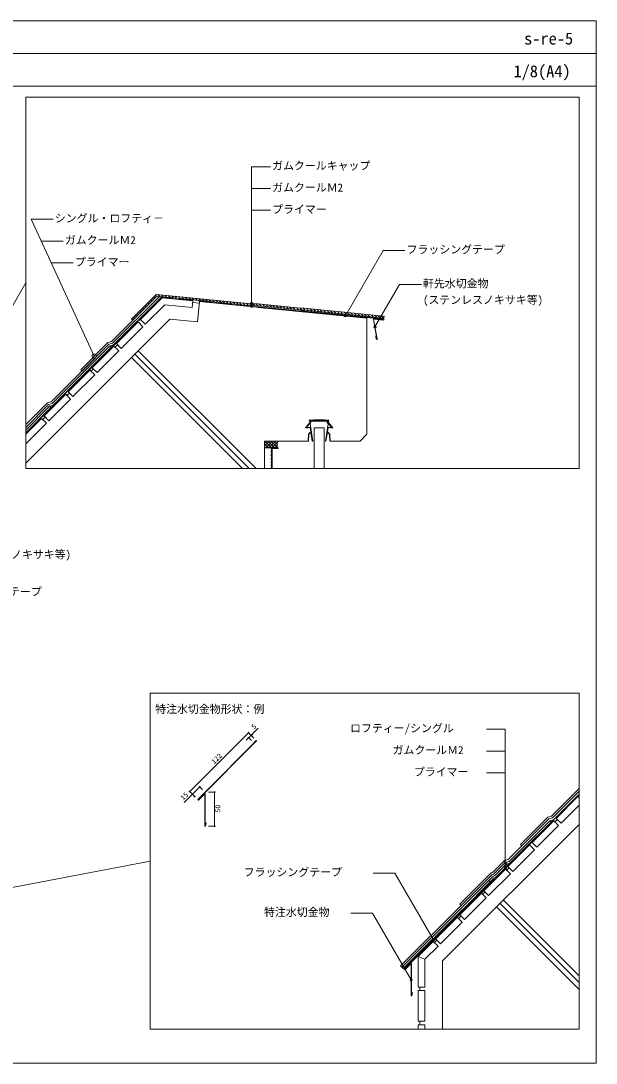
# Model space of a CAD drawing. Units: millimetres, scale not verified. Extents: x -1104 to 1104, y -764 to 764.
# Drawn here: x 261 to 1104, y -764 to 764 of the extents above; entities that cross this region are included whole.
import ezdxf
from ezdxf.enums import TextEntityAlignment as Align

# ---------------------------------------------------------------- set-up
doc = ezdxf.new("R2010")
doc.units = ezdxf.units.MM
doc.header["$LTSCALE"] = 3
doc.linetypes.add('USER1', pattern=[9.525, 6.35, -3.175])
for name, color, linetype, lineweight in [('0-0_0', 7, 'Continuous', 9), ('0-1_WAKU', 7, 'Continuous', 18), ('0-3_KUTAI', 3, 'Continuous', 18), ('0-4_BOUSUI', 1, 'Continuous', 18), ('0-5_MOJI', 7, 'Continuous', 18), ('0-6_HATCH', 9, 'Continuous', 18), ('0-7_sunpo', 7, 'Continuous', 18), ('0-8_KANAMONO', 4, 'Continuous', 18), ('0-9_BUHIN', 7, 'Continuous', 9), ('0-A_single', 6, 'Continuous', 18)]:
    doc.layers.add(name, color=color, linetype=linetype, lineweight=lineweight)
doc.styles.add('ＭＳ ゴシック', font='')
doc.styles.get('ＭＳ ゴシック').set_extended_font_data('MS Gothic')

# ---------------------------------------------------------------- blocks, each defined once
blk = doc.blocks.new('_Dot')
at = {"layer": '0-0_0'}
for p, q in [((-0.5, 0), (-1, 0)), ((0.25, 0), (-0.25, 0))]:
    blk.add_line(p, q, dxfattribs=at)
blk.add_circle((0, 0), 0.25, dxfattribs=at)

msp = doc.modelspace()

# ---------------------------------------------------------------- linework, layer by layer
at = {"layer": '0-0_0', "lineweight": 18}
msp.add_line((-1104.019, 715.975), (1103.981, 715.975), dxfattribs=at)
at = {"layer": '0-1_WAKU'}
for points in [[(-1104.019, -764.025), (1103.981, -764.025), (1103.981, 763.975), (-1104.019, 763.975)], [(1103.981, 667.975), (-1104.019, 667.975), (-1104.019, 763.975), (1103.981, 763.975)], [(1078.981, 652.265), (267.939, 652.265), (267.939, 107.861), (1078.981, 107.861)], [(1078.981, -221.724), (450.05, -221.724), (450.05, -714.025), (1078.981, -714.025)]]:
    msp.add_lwpolyline(points, close=True, dxfattribs=at)
at = {"layer": '0-3_KUTAI'}
for p, q in [((519.681, 322.687), (522.666, 352.538)), ((767.939, 328.011), (522.666, 352.538)), ((522.417, 350.051), (512.467, 351.046)), ((767.939, 297.861), (767.939, 328.011)), ((398.996, 285.532), (402.531, 289.068)), ((363.641, 250.177), (367.176, 253.713)), ((328.285, 214.822), (331.821, 218.357)), ((292.93, 179.466), (296.465, 183.002)), ((617.939, 107.861), (617.939, 148.011)), ((617.939, 148.011), (681.642, 148.011)), ((757.939, 148.011), (714.235, 148.011)), ((1043.652, -410.463), (1047.188, -406.927)), ((972.941, -481.174), (976.477, -477.638)), ((937.586, -516.529), (941.122, -512.993)), ((902.231, -551.884), (905.766, -548.349)), ((866.875, -587.24), (870.411, -583.704)), ((842.925, -607.654), (852.925, -611.796)), ((845.425, -657.654), (845.425, -652.654)), ((845.425, -707.654), (845.425, -702.654))]:
    msp.add_line(p, q, dxfattribs=at)
for points in [[(471.659, 347.589), (443.19, 319.12), (436.119, 326.191), (467.939, 358.011), (512.715, 353.533), (511.72, 343.583)], [(400.764, 290.836), (407.835, 283.765), (439.655, 315.584), (432.583, 322.655)], [(365.408, 255.48), (372.479, 248.409), (404.299, 280.229), (397.228, 287.3)], [(330.053, 220.125), (337.124, 213.054), (368.944, 244.874), (361.873, 251.945)], [(294.698, 184.77), (301.769, 177.699), (333.589, 209.518), (326.517, 216.589)], [(1010.064, -440.515), (1017.136, -447.586), (1048.955, -415.766), (1041.884, -408.695)], [(974.709, -475.87), (981.78, -482.941), (1013.6, -451.121), (1006.529, -444.05)], [(939.354, -511.226), (946.425, -518.297), (978.245, -486.477), (971.174, -479.406)], [(903.998, -546.581), (911.07, -553.652), (942.889, -521.832), (935.818, -514.761)], [(868.643, -581.936), (875.714, -589.007), (907.534, -557.187), (900.463, -550.116)], [(842.925, -607.654), (852.925, -611.796), (872.179, -592.543), (865.108, -585.472)], [(842.925, -702.654), (852.925, -702.654), (852.925, -657.654), (842.925, -657.654)]]:
    msp.add_lwpolyline(points, close=True, dxfattribs=at)
for points in [[(519.681, 322.687), (479.1, 326.745), (267.939, 115.584)], [(757.939, 147.861), (767.939, 157.861), (767.939, 297.861)], [(267.939, 143.869), (298.233, 174.163), (291.162, 181.234), (267.939, 158.011)], [(1078.981, -375.081), (1077.24, -373.34), (1045.42, -405.16), (1052.491, -412.231), (1078.981, -385.741)], [(1078.981, -414.025), (878.981, -614.025), (878.981, -714.025)], [(842.925, -607.654), (842.925, -652.654), (852.925, -652.654), (852.925, -611.796)], [(852.925, -714.025), (852.925, -707.654), (842.925, -707.654), (842.925, -714.025)]]:
    msp.add_lwpolyline(points, dxfattribs=at)
at = {"layer": '0-4_BOUSUI'}
for p, q in [((788.005, 328.818), (787.866, 327.425)), ((627.939, 138.011), (617.939, 138.011)), ((1078.981, -369.477), (956.51, -491.948)), ((824.882, -621.738), (825.942, -622.798))]:
    msp.add_line(p, q, dxfattribs=at)
at = {"layer": '0-4_BOUSUI', "linetype": 'USER1'}
msp.add_line((1078.981, -370.892), (842.572, -607.301), dxfattribs=at)
at = {"layer": '0-4_BOUSUI'}
for points in [[(792.98, 328.321), (671.313, 340.487), (670.493, 340.268), (608.907, 346.426), (598.857, 346.426), (467.381, 359.574), (267.939, 160.132)], [(824.882, -621.738), (907.897, -538.722), (908.477, -538.567), (954.579, -492.465), (956.51, -491.948)]]:
    msp.add_lwpolyline(points, dxfattribs=at)
at = {"layer": '0-4_BOUSUI', "linetype": 'USER1'}
msp.add_lwpolyline([(767.989, 328.508), (467.753, 358.532), (267.939, 158.718)], dxfattribs=at)
at = {"layer": '0-4_BOUSUI'}
for points in [[(792.98, 328.321), (671.313, 340.487), (670.493, 340.268), (608.907, 346.426), (598.857, 346.426), (460.181, 360.294), (424.826, 324.939), (423.058, 326.707), (459.251, 362.9), (598.982, 348.926), (609.032, 348.926), (670.288, 342.801), (671.107, 343.02), (793.229, 330.808)], [(767.939, 328.011), (608.733, 343.931), (608.832, 344.926), (768.038, 329.006)], [(842.925, -607.654), (956.062, -494.517), (955.355, -493.81), (842.218, -606.947)]]:
    msp.add_lwpolyline(points, close=True, dxfattribs=at)
msp.add_arc((646.335, 142.83), 9.942, 148.59698, 208.99547, dxfattribs=at)
at = {"layer": '0-5_MOJI'}
for p, q in [((598.981, 345.593), (598.981, 550.199)), ((626.642, 550.199), (598.981, 550.199)), ((626.642, 518.199), (598.981, 518.199)), ((626.642, 486.199), (598.981, 486.199)), ((322.813, 441.121), (290.813, 441.121)), ((337.541, 409.121), (305.541, 409.121)), ((33.686, -24.887), (267.939, 380.063)), ((943.159, -274.446), (970.82, -274.446)), ((970.82, -479.052), (970.82, -274.446)), ((943.159, -306.446), (970.82, -306.446)), ((943.159, -338.446), (970.82, -338.446)), ((-154.885, -583.462), (450.05, -467.875))]:
    msp.add_line(p, q, dxfattribs=at)
for points in [[(308.085, 473.121), (276.085, 473.121), (368.422, 272.495)], [(823.725, 427.382), (791.725, 427.382), (736.461, 331.661)], [(847.777, 377.471), (815.777, 377.471), (779.814, 315.182)], [(776.903, -485.371), (808.903, -485.371), (865.513, -583.424)], [(744.315, -543.954), (776.315, -543.954), (832.926, -642.006)]]:
    msp.add_lwpolyline(points, dxfattribs=at)
for centre, radius in [((598.981, 350.112), 1.6), ((598.981, 347.683), 1.6), ((598.981, 345.593), 1.6), ((736.461, 331.661), 1.6), ((779.814, 315.182), 1.6), ((368.422, 272.495), 3.2), ((970.82, -470.454), 1.6), ((970.82, -475.748), 1.6), ((970.82, -479.052), 1.6), ((865.513, -583.424), 1.6), ((832.926, -642.006), 1.6)]:
    msp.add_circle(centre, radius, dxfattribs=at)
at = {"layer": '0-6_HATCH'}
for p, q in [((450.883, 350.996), (449.115, 352.763)), ((453.128, 353.241), (451.36, 355.008)), ((455.373, 355.486), (453.605, 357.254)), ((457.618, 357.731), (455.85, 359.499)), ((459.863, 359.976), (458.095, 361.744)), ((464.463, 359.866), (461.671, 362.658)), ((469.452, 359.367), (466.66, 362.159)), ((474.441, 358.868), (471.649, 361.66)), ((479.43, 358.369), (476.639, 361.161)), ((484.419, 357.87), (481.628, 360.662)), ((489.408, 357.371), (486.617, 360.163)), ((494.397, 356.872), (491.606, 359.664)), ((499.386, 356.374), (496.595, 359.165)), ((504.375, 355.875), (501.584, 358.666)), ((509.364, 355.376), (506.573, 358.167)), ((514.353, 354.877), (511.562, 357.668)), ((519.342, 354.378), (516.551, 357.17)), ((524.331, 353.879), (521.54, 356.671)), ((529.32, 353.38), (526.529, 356.172)), ((534.31, 352.881), (531.518, 355.673)), ((539.299, 352.382), (536.507, 355.174)), ((544.288, 351.883), (541.496, 354.675)), ((549.277, 351.385), (546.485, 354.176)), ((554.266, 350.886), (551.474, 353.677)), ((559.255, 350.387), (556.463, 353.178)), ((564.244, 349.888), (561.452, 352.679)), ((569.233, 349.389), (566.441, 352.181)), ((574.222, 348.89), (571.43, 351.682)), ((435.167, 335.28), (433.399, 337.048)), ((437.412, 337.525), (435.645, 339.293)), ((439.657, 339.77), (437.89, 341.538)), ((441.902, 342.015), (440.135, 343.783)), ((444.147, 344.26), (442.38, 346.028)), ((446.393, 346.505), (444.625, 348.273)), ((448.638, 348.751), (446.87, 350.518)), ((579.211, 348.391), (576.419, 351.183)), ((584.2, 347.892), (581.408, 350.684)), ((589.189, 347.393), (586.397, 350.185)), ((594.178, 346.894), (591.386, 349.686)), ((599.136, 346.426), (596.375, 349.187)), ((603.626, 346.426), (601.126, 348.926)), ((608.116, 346.426), (605.616, 348.926)), ((613.017, 346.015), (610.226, 348.807)), ((618.006, 345.517), (615.215, 348.308)), ((622.995, 345.018), (620.204, 347.809)), ((627.984, 344.519), (625.193, 347.31)), ((632.973, 344.02), (630.182, 346.811)), ((637.963, 343.521), (635.171, 346.313)), ((642.952, 343.022), (640.16, 345.814)), ((647.941, 342.523), (645.149, 345.315)), ((652.93, 342.024), (650.138, 344.816)), ((657.919, 341.525), (655.127, 344.317)), ((662.908, 341.026), (660.116, 343.818)), ((667.897, 340.528), (665.105, 343.319)), ((672.551, 340.364), (670.094, 342.82)), ((677.54, 339.865), (674.748, 342.656)), ((682.529, 339.366), (679.737, 342.157)), ((687.518, 338.867), (684.726, 341.659)), ((692.507, 338.368), (689.715, 341.16)), ((697.496, 337.869), (694.704, 340.661)), ((702.485, 337.37), (699.693, 340.162)), ((707.474, 336.871), (704.682, 339.663)), ((712.463, 336.372), (709.671, 339.164)), ((717.452, 335.873), (714.66, 338.665)), ((722.441, 335.375), (719.649, 338.166)), ((727.43, 334.876), (724.638, 337.667)), ((732.419, 334.377), (729.627, 337.168)), ((737.408, 333.878), (734.616, 336.669)), ((742.397, 333.379), (739.606, 336.171)), ((426.187, 326.3), (424.419, 328.068)), ((428.432, 328.545), (426.664, 330.313)), ((430.677, 330.79), (428.909, 332.558)), ((432.922, 333.035), (431.154, 334.803)), ((747.386, 332.88), (744.595, 335.672)), ((752.375, 332.381), (749.584, 335.173)), ((757.364, 331.882), (754.573, 334.674)), ((762.353, 331.383), (759.562, 334.175)), ((767.342, 330.884), (764.551, 333.676)), ((772.331, 330.386), (769.54, 333.177)), ((777.32, 329.887), (774.529, 332.678)), ((782.309, 329.388), (779.518, 332.179)), ((787.298, 328.889), (784.507, 331.68)), ((792.287, 328.39), (789.496, 331.182)), ((595.417, 107.861), (427.816, 275.462)), ((605.417, 107.861), (432.816, 280.462)), ((585.417, 107.861), (422.816, 270.462)), ((617.939, 145.264), (620.686, 148.011)), ((617.939, 140.774), (625.176, 148.011)), ((623.71, 138.011), (617.939, 143.782)), ((619.22, 138.011), (617.939, 139.292)), ((628.2, 138.011), (618.2, 148.011)), ((619.666, 138.011), (629.666, 148.011)), ((632.69, 138.011), (622.69, 148.011)), ((624.156, 138.011), (634.156, 148.011)), ((637.181, 138.011), (627.181, 148.011)), ((628.646, 138.011), (637.068, 146.433)), ((636.403, 143.279), (631.671, 148.011)), ((633.136, 138.011), (636.5, 141.374)), ((637.266, 146.905), (636.161, 148.011)), ((637.626, 138.011), (637.634, 138.019)), ((1078.981, -645.824), (963.081, -529.925)), ((1078.981, -635.824), (968.081, -524.925)), ((1078.981, -655.824), (958.081, -534.925))]:
    msp.add_line(p, q, dxfattribs=at)
at = {"layer": '0-7_sunpo'}
for p, q in [((608.641, -273.013), (598.288, -283.366)), ((592.755, -281.367), (510.023, -364.099)), ((592.985, -288.669), (591.217, -290.437)), ((602.314, -287.392), (594.522, -279.6)), ((594.753, -286.901), (598.288, -283.366)), ((594.753, -286.901), (598.288, -283.366)), ((598.892, -291.04), (594.753, -286.901)), ((602.428, -287.505), (598.288, -283.366)), ((600.056, -281.598), (601.824, -279.83)), ((516.047, -373.659), (508.255, -365.867)), ((521.204, -360.71), (513.919, -367.995)), ((527.189, -363.16), (522.972, -358.942)), ((535.724, -366.695), (544.792, -366.695)), ((500.044, -381.87), (512.151, -369.763)), ((516.369, -373.98), (512.151, -369.763)), ((544.792, -369.195), (544.792, -414.193)), ((535.724, -416.693), (544.792, -416.693))]:
    msp.add_line(p, q, dxfattribs=at)
at = {"layer": '0-8_KANAMONO'}
for p, q in [((671.466, 339.266), (671.476, 339.366)), ((671.874, 339.326), (671.864, 339.226)), ((792.204, 326.589), (672.003, 338.609)), ((672.043, 339.007), (792.244, 326.987)), ((782.594, 297.63), (777.39, 326.297)), ((777.783, 326.368), (782.987, 297.702)), ((792.065, 325.196), (778, 326.603)), ((778.04, 327.001), (792.104, 325.594)), ((792.323, 325.773), (792.383, 326.37)), ((792.781, 326.331), (792.721, 325.734)), ((781.316, 301.87), (782.102, 297.541)), ((782.334, 297.38), (782.433, 297.398)), ((782.504, 297.004), (782.406, 296.987)), ((637.939, 137.111), (637.939, 137.711)), ((520.399, -377.445), (606.171, -291.673)), ((605.696, -291.197), (605.888, -291.39)), ((606.171, -291.248), (605.85, -290.927)), ((520.116, -377.728), (520.823, -378.435)), ((520.965, -378.152), (520.399, -377.586)), ((530.212, -369.046), (521.106, -378.152)), ((521.248, -378.435), (529.91, -369.772)), ((530.422, -369.984), (530.424, -416.391)), ((530.724, -416.293), (530.724, -369.258)), ((530.722, -416.693), (531.115, -416.695)), ((531.021, -416.395), (530.824, -416.393)), ((822.902, -626.263), (908.674, -540.491)), ((908.199, -540.016), (908.391, -540.208)), ((908.674, -540.067), (908.353, -539.746)), ((823.468, -626.97), (822.902, -626.405)), ((832.715, -617.864), (823.609, -626.97)), ((823.75, -627.253), (832.413, -618.591)), ((832.925, -618.803), (832.927, -665.21)), ((833.227, -665.111), (833.227, -618.076)), ((822.619, -626.546), (823.326, -627.253)), ((833.225, -665.511), (833.618, -665.514)), ((833.524, -665.213), (833.327, -665.212))]:
    msp.add_line(p, q, dxfattribs=at)
for points in [[(672.133, 339.903), (676.511, 339.465), (676.471, 339.067), (672.093, 339.505)], [(781.708, 297.47), (780.922, 301.799), (781.316, 301.87)], [(637.639, 138.011), (627.939, 138.011), (627.139, 137.261), (627.939, 136.511), (627.939, 133.011), (627.139, 132.261), (627.939, 131.511), (627.939, 128.011), (627.139, 127.261), (627.939, 126.511), (627.939, 123.011), (627.139, 122.261), (627.939, 121.511), (627.939, 118.011), (627.139, 117.261), (627.939, 116.511), (627.939, 113.011), (627.139, 112.261), (627.939, 111.511), (627.939, 108.011), (627.779, 107.861)], [(629.139, 107.861), (629.139, 136.811), (637.639, 136.811)], [(605.888, -291.531), (530.724, -366.695), (520.116, -377.303)], [(605.471, -290.89), (602.428, -294.576), (602.594, -294.826), (605.57, -291.185)], [(531.41, -416.459), (532.455, -411.68), (532.155, -411.679), (531.12, -416.316)], [(908.391, -540.35), (833.227, -615.514), (822.619, -626.122)], [(907.974, -539.708), (904.93, -543.394), (905.097, -543.644), (908.073, -540.003)], [(833.913, -665.278), (834.958, -660.499), (834.658, -660.497), (833.622, -665.135)]]:
    msp.add_lwpolyline(points, dxfattribs=at)
for points in [[(690.817, 178.011), (685.142, 178.011), (685.142, 175.011), (679.642, 168.011), (681.426, 168.011), (681.426, 167.211), (677.939, 167.211), (684.342, 175.361), (684.342, 178.011), (683.542, 178.011), (683.542, 178.811), (690.27, 178.811), (690.475, 179.111), (705.403, 179.111), (705.608, 178.811), (712.335, 178.811), (712.335, 178.011), (711.535, 178.011), (711.535, 175.361), (717.939, 167.211), (714.451, 167.211), (714.451, 168.011), (716.235, 168.011), (710.735, 175.011), (710.735, 178.011), (705.061, 178.011), (704.856, 178.311), (691.022, 178.311)], [(707.939, 148.011), (710.048, 160.806), (712.922, 158.011), (713.435, 148.011), (714.235, 148.011), (713.722, 158.011), (710.158, 161.476), (711.235, 168.011), (716.235, 168.011), (710.735, 175.011), (710.735, 178.011), (705.061, 178.011), (704.901, 177.719), (690.977, 177.719), (690.817, 178.011), (685.142, 178.011), (685.142, 175.011), (679.642, 168.011), (684.642, 168.011), (685.719, 161.476), (682.156, 158.011), (681.642, 148.011), (682.442, 148.011), (682.956, 158.011), (685.83, 160.806), (687.939, 148.011), (688.739, 148.011), (684.577, 173.262), (685.942, 175), (685.942, 176.919), (709.935, 176.919), (709.935, 175), (711.301, 173.262), (707.139, 148.011)]]:
    msp.add_lwpolyline(points, close=True, dxfattribs=at)
for centre, radius, start, end in [((672.063, 339.206), 0.6, 174.28941, 264.28941), ((672.073, 339.306), 0.6, 84.28941, 174.28941), ((672.063, 339.206), 0.2, 174.28941, 264.28941), ((672.073, 339.306), 0.2, 84.28941, 174.28941), ((777.98, 326.404), 0.6, 84.28941, 190.28941), ((777.98, 326.404), 0.2, 84.28941, 190.28941), ((792.124, 325.793), 0.6, 264.28941, 354.28941), ((792.124, 325.793), 0.2, 264.28941, 354.28941), ((792.184, 326.39), 0.2, 354.28941, 84.28941), ((792.184, 326.39), 0.6, 354.28941, 84.28941), ((782.299, 297.577), 0.6, 190.28941, 280.28941), ((782.299, 297.577), 0.2, 190.28941, 280.28941), ((782.397, 297.595), 0.2, 280.28941, 10.28941), ((782.397, 297.595), 0.6, 280.28941, 10.28941), ((637.639, 137.711), 0.3, 0, 90), ((637.639, 137.111), 0.3, 270, 360), ((605.638, -291.139), 0.3, 45, 123.69007), ((605.625, -291.268), 0.1, 45, 123.69006), ((605.818, -291.461), 0.1, 315, 45), ((605.959, -291.461), 0.3, 315, 45), ((520.328, -377.515), 0.3, 135, 225), ((520.47, -377.515), 0.1, 135, 225), ((521.035, -378.223), 0.3, 225, 315), ((521.035, -378.081), 0.1, 225, 315), ((530.122, -369.984), 0.3, 0.00198, 135), ((530.424, -369.258), 0.3, 0, 135), ((530.724, -416.393), 0.3, 179.67699, 269.67699), ((530.824, -416.293), 0.1, 179.67699, 269.67699), ((531.022, -416.295), 0.1, 269.67699, 347.41221), ((531.117, -416.395), 0.3, 269.67699, 347.66551), ((908.141, -539.958), 0.3, 45, 123.69007), ((908.128, -540.087), 0.1, 45, 123.69006), ((908.32, -540.279), 0.1, 315, 45), ((908.462, -540.279), 0.3, 315, 45), ((822.831, -626.334), 0.3, 135, 225), ((822.973, -626.334), 0.1, 135, 225), ((832.625, -618.803), 0.3, 0.00198, 135), ((832.927, -618.076), 0.3, 0, 135), ((823.538, -627.041), 0.3, 225, 315), ((823.538, -626.9), 0.1, 225, 315), ((833.227, -665.211), 0.3, 179.67699, 269.67699), ((833.327, -665.112), 0.1, 179.67699, 269.67699), ((833.525, -665.113), 0.1, 269.67699, 347.41221), ((833.62, -665.214), 0.3, 269.67699, 347.66551)]:
    msp.add_arc(centre, radius, start, end, dxfattribs=at)
at = {"layer": '0-9_BUHIN'}
msp.add_lwpolyline([(690.439, 107.861), (690.439, 167.211), (705.439, 167.211), (705.439, 107.861)], dxfattribs=at)
at = {"layer": '0-A_single'}
for points in [[(267.939, 172.012), (300.01, 204.083), (305.419, 205.532), (389.848, 289.961), (395.257, 291.41), (463.781, 359.934), (467.381, 359.574), (396.706, 288.9), (391.297, 287.45), (306.868, 203.022), (301.459, 201.572), (267.939, 168.052)], [(267.939, 168.052), (301.459, 201.572), (306.868, 203.022), (391.297, 287.45), (393.277, 285.47), (308.318, 200.511), (302.909, 199.062), (267.939, 164.092)], [(267.939, 164.092), (302.909, 199.062), (304.889, 197.082), (267.939, 160.132)], [(1078.981, -365.518), (1039.913, -404.585), (1034.504, -406.035), (974.824, -465.714), (969.415, -467.164), (952.162, -484.416), (950.23, -484.934), (904.007, -531.157), (905.987, -533.137), (951.68, -487.444), (953.612, -486.927), (970.864, -469.674), (976.273, -468.225), (1035.953, -408.545), (1041.362, -407.096), (1078.981, -369.477)], [(1078.981, -365.518), (1039.913, -404.585), (1034.504, -406.035), (995.082, -445.456), (993.102, -443.476), (1033.054, -403.524), (1038.464, -402.075), (1078.981, -361.558)]]:
    msp.add_lwpolyline(points, dxfattribs=at)
for points in [[(463.781, 359.934), (395.257, 291.41), (389.848, 289.961), (350.426, 250.539), (348.446, 252.519), (388.398, 292.471), (393.807, 293.92), (460.181, 360.294)], [(819.366, -623.293), (906.448, -536.212), (907.028, -536.056), (953.129, -489.955), (955.061, -489.437), (972.314, -472.185), (977.723, -470.735), (1037.933, -410.525), (1035.953, -408.545), (976.273, -468.225), (970.864, -469.674), (953.612, -486.927), (951.68, -487.444), (905.578, -533.546), (904.999, -533.701), (817.386, -621.314)], [(821.346, -625.273), (907.897, -538.722), (908.477, -538.567), (954.579, -492.465), (956.51, -491.948), (974.293, -474.165), (972.314, -472.185), (955.061, -489.437), (953.129, -489.955), (907.028, -536.056), (906.448, -536.212), (819.366, -623.293)]]:
    msp.add_lwpolyline(points, close=True, dxfattribs=at)
at = {"layer": '0-A_single', "color": 2}
msp.add_lwpolyline([(821.346, -625.273), (907.897, -538.722), (908.477, -538.567), (948.838, -498.206), (946.858, -496.226), (907.028, -536.056), (906.448, -536.212), (819.366, -623.293)], close=True, dxfattribs=at)

# ---------------------------------------------------------------- block references
at = {"layer": '0-7_sunpo', "xscale": 2.5, "yscale": 2.5}
for p, rotation in [((594.522, -279.6), 45), ((594.753, -286.901), 45), ((598.288, -283.366), 225), ((508.255, -365.867), 225), ((522.972, -358.942), 45), ((544.792, -366.695), 90), ((512.151, -369.763), 225), ((544.792, -416.693), 270)]:
    msp.add_blockref('_Dot', p, dxfattribs=dict(at, rotation=rotation))

# ---------------------------------------------------------------- texts
at = {"layer": '0-1_WAKU', "style": 'ＭＳ ゴシック'}
for s, p in [('s-re-5', (998.417, 723.975)), ('1/8(A4)', (982.823, 675.975))]:
    msp.add_text(s, height=17.6, dxfattribs=at).set_placement(p, align=Align.BOTTOM_LEFT)
at = {"layer": '0-5_MOJI', "style": 'ＭＳ ゴシック'}
for s, p in [('ガムクールキャップ', (629.042, 542.199)), ('ガムクールＭ2', (629.042, 510.199)), ('プライマー', (629.042, 478.199)), ('シングル・ロフティ－', (310.485, 465.121)), ('ガムクールＭ2', (325.213, 433.121)), ('フラッシングテープ', (826.125, 419.382)), ('プライマー', (339.941, 401.121)), ('軒先水切金物', (850.177, 369.471)), ('(ステンレスノキサキ等)', (850.177, 345.471)), ('(ステンレスノキサキ等)', (158.33, -27.72)), ('フラッシングテープ', (147.427, -82.223)), ('特注水切金物形状：例', (457.561, -254.324)), ('ロフティー/シングル', (743.236, -282.446)), ('ガムクールＭ2', (805.612, -314.446)), ('プライマー', (836.8, -346.446)), ('フラッシングテープ', (587.376, -493.371)), ('特注水切金物', (617.164, -551.954))]:
    msp.add_text(s, height=11.73, dxfattribs=at).set_placement(p, align=Align.BOTTOM_LEFT)
at = {"layer": '0-7_sunpo', "style": 'ＭＳ ゴシック'}
for s, rotation, p in [('5', 45, (604.335, -276.612)), ('122', 45, (545.732, -327.683)), ('15', 45, (500.385, -380.822)), ('50', 90, (555.292, -396.694))]:
    msp.add_text(s, height=7.331, rotation=rotation, dxfattribs=at).set_placement(p, align=Align.BOTTOM_LEFT)

doc.saveas('drawing.dxf')
